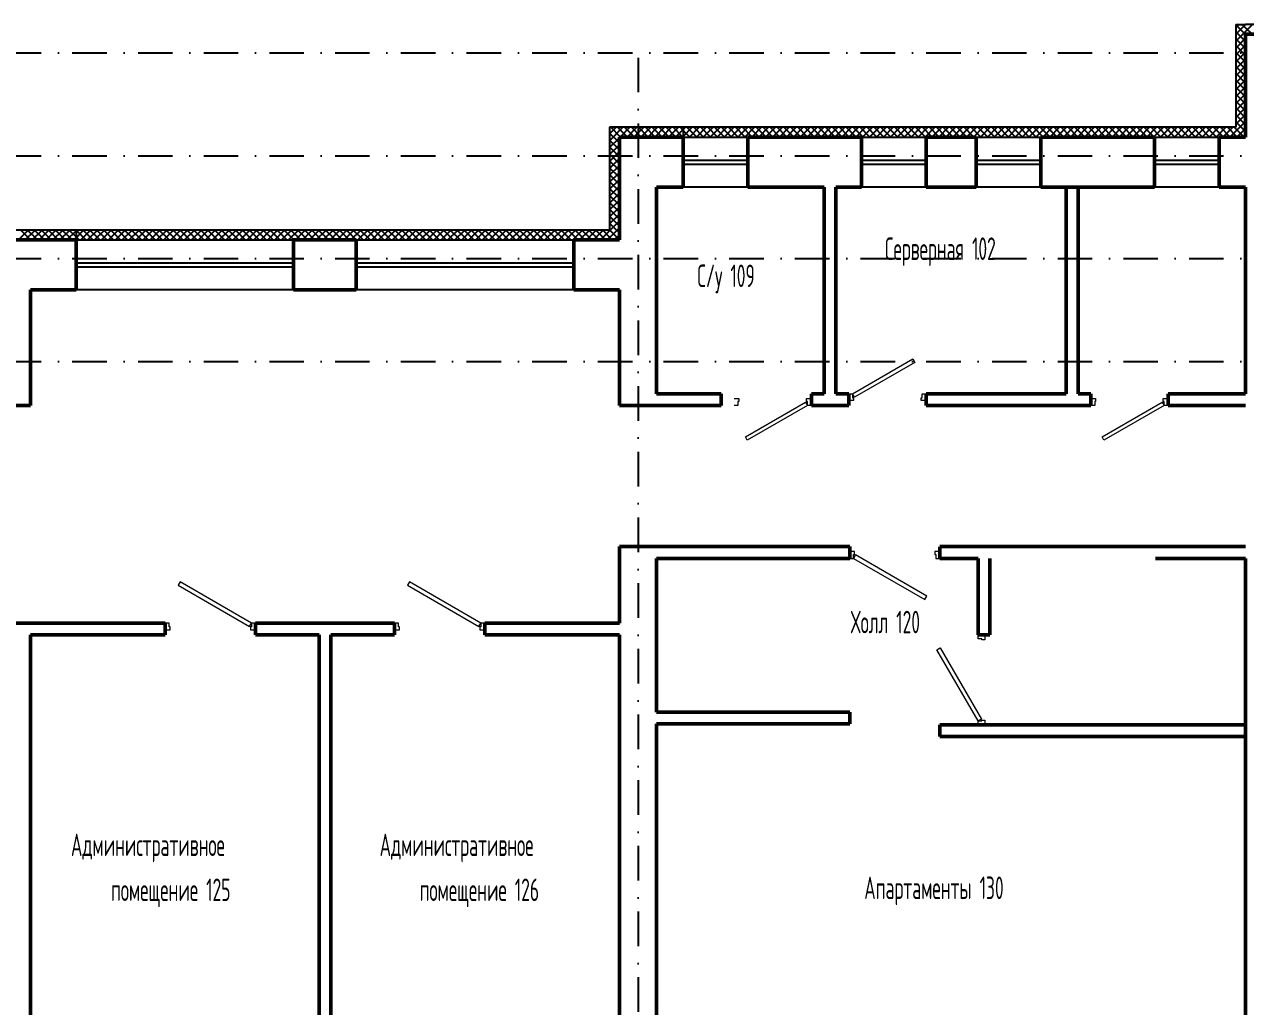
# Model space of a CAD drawing. Extents: x -1560602 to 321118, y -2308202 to -430103.
# Drawn here: x -1535127 to -1522665, y -2042018 to -2031993 of the extents above; entities that cross this region are included whole.
import ezdxf

# ---------------------------------------------------------------- set-up
doc = ezdxf.new("R2010")
doc.units = 0
doc.header["$MEASUREMENT"] = 0
doc.linetypes.add('Dot & Dashed', pattern=[670.277762, 352.777767, -176.388884, 0, -141.111112])
doc.linetypes.add('Штрихпунктирная', pattern=[0.670278, 0.352778, -0.176389, 0, -0.141111])
doc.layers.get('0').update_dxf_attribs({"color": 255, "linetype": 'CONTINUOUS'})
doc.layers.add('Двери', color=4, linetype='CONTINUOUS', lineweight=15)
doc.layers.add('стены', color=5, linetype='CONTINUOUS', lineweight=50)
for name, color, linetype in [('Оси', 253, 'Dot & Dashed'), ('отделка', 240, 'CONTINUOUS'), ('Текст', 7, 'CONTINUOUS'), ('Утеплитель', 6, 'CONTINUOUS')]:
    doc.layers.add(name, color=color, linetype=linetype)
doc.styles.get("Standard").update_dxf_attribs({"font": 'spds.shx', "width": 0.7, "height": 250})

msp = doc.modelspace()

# ---------------------------------------------------------------- linework, layer by layer
at = {"color": 0, "ltscale": 100}
for p, q in [((-1522664.7, -2039738.4), (-1522664.7, -2040238.4)), ((-1522664.7, -2040238.4), (-1522664.7, -2041138.4)), ((-1522664.7, -2041838.4), (-1522664.7, -2040938.4))]:
    msp.add_line(p, q, dxfattribs=at)
at = {"layer": 'Двери', "color": 0, "linetype": 'Continuous'}
for p, q in [((-1526674.7, -2035763.1), (-1526059.9, -2035408.1)), ((-1526039.9, -2035442.7), (-1526654.7, -2035797.7)), ((-1526059.9, -2035408.1), (-1526039.9, -2035442.7)), ((-1527884.7, -2035813.1), (-1527834.7, -2035813.1)), ((-1527834.7, -2035843.1), (-1527844.7, -2035843.1)), ((-1527844.7, -2035843.1), (-1527844.7, -2035883.1)), ((-1527834.7, -2035813.1), (-1527834.7, -2035843.1)), ((-1527769.6, -2036203.5), (-1527154.7, -2035848.5)), ((-1527154.7, -2035848.5), (-1527134.7, -2035883.1)), ((-1527144.7, -2035843.1), (-1527144.7, -2035813.1)), ((-1527144.7, -2035813.1), (-1527094.7, -2035813.1)), ((-1527134.7, -2035843.1), (-1527144.7, -2035843.1)), ((-1527134.7, -2035883.1), (-1527134.7, -2035843.1)), ((-1526714.7, -2035763.1), (-1526674.7, -2035763.1)), ((-1526664.7, -2035833.1), (-1526714.7, -2035833.1)), ((-1526674.7, -2035763.1), (-1526674.7, -2035803.1)), ((-1526654.7, -2035797.7), (-1526674.7, -2035763.1)), ((-1526674.7, -2035803.1), (-1526664.7, -2035803.1)), ((-1526664.7, -2035803.1), (-1526664.7, -2035833.1)), ((-1525974.7, -2035833.1), (-1525974.7, -2035803.1)), ((-1525974.7, -2035803.1), (-1525964.7, -2035803.1)), ((-1525924.7, -2035833.1), (-1525974.7, -2035833.1)), ((-1525964.7, -2035803.1), (-1525964.7, -2035763.1)), ((-1525964.7, -2035763.1), (-1525924.7, -2035763.1)), ((-1524244.7, -2035813.1), (-1524194.7, -2035813.1)), ((-1524194.7, -2035843.1), (-1524204.7, -2035843.1)), ((-1524204.7, -2035843.1), (-1524204.7, -2035883.1)), ((-1524194.7, -2035813.1), (-1524194.7, -2035843.1)), ((-1524129.6, -2036203.5), (-1523514.7, -2035848.5)), ((-1523514.7, -2035848.5), (-1523494.7, -2035883.1)), ((-1523504.7, -2035843.1), (-1523504.7, -2035813.1)), ((-1523504.7, -2035813.1), (-1523454.7, -2035813.1)), ((-1523494.7, -2035843.1), (-1523504.7, -2035843.1)), ((-1523494.7, -2035883.1), (-1523494.7, -2035843.1)), ((-1527844.7, -2035883.1), (-1527884.7, -2035883.1)), ((-1527134.7, -2035883.1), (-1527749.6, -2036238.1)), ((-1527094.7, -2035883.1), (-1527134.7, -2035883.1)), ((-1524204.7, -2035883.1), (-1524244.7, -2035883.1)), ((-1523494.7, -2035883.1), (-1524109.6, -2036238.1)), ((-1523454.7, -2035883.1), (-1523494.7, -2035883.1)), ((-1527749.6, -2036238.1), (-1527769.6, -2036203.5)), ((-1524109.6, -2036238.1), (-1524129.6, -2036203.5)), ((-1526654.7, -2037373.1), (-1526704.7, -2037373.1)), ((-1526654.7, -2037403.1), (-1526654.7, -2037373.1)), ((-1525784.7, -2037373.1), (-1525834.7, -2037373.1)), ((-1525834.7, -2037373.1), (-1525834.7, -2037403.1)), ((-1526704.7, -2037443.1), (-1526664.7, -2037443.1)), ((-1526664.7, -2037443.1), (-1526664.7, -2037403.1)), ((-1526664.7, -2037403.1), (-1526654.7, -2037403.1)), ((-1526644.7, -2037408.5), (-1526664.7, -2037443.1)), ((-1526664.7, -2037443.1), (-1525937.3, -2037863.1)), ((-1525917.3, -2037828.5), (-1526644.7, -2037408.5)), ((-1525834.7, -2037403.1), (-1525824.7, -2037403.1)), ((-1525824.7, -2037403.1), (-1525824.7, -2037443.1)), ((-1525824.7, -2037443.1), (-1525784.7, -2037443.1)), ((-1533537.2, -2037683.1), (-1533557.2, -2037717.7)), ((-1533557.2, -2037717.7), (-1532829.7, -2038137.7)), ((-1532809.7, -2038103.1), (-1533537.2, -2037683.1)), ((-1531197.2, -2037683.1), (-1531217.2, -2037717.7)), ((-1531217.2, -2037717.7), (-1530489.7, -2038137.7)), ((-1530469.7, -2038103.1), (-1531197.2, -2037683.1)), ((-1525937.3, -2037863.1), (-1525917.3, -2037828.5)), ((-1533649.7, -2038103.1), (-1533689.7, -2038103.1)), ((-1533649.7, -2038143.1), (-1533649.7, -2038103.1)), ((-1532829.7, -2038137.7), (-1532809.7, -2038103.1)), ((-1532769.7, -2038103.1), (-1532809.7, -2038103.1)), ((-1532809.7, -2038103.1), (-1532809.7, -2038143.1)), ((-1531309.7, -2038103.1), (-1531349.7, -2038103.1)), ((-1531309.7, -2038143.1), (-1531309.7, -2038103.1)), ((-1530489.7, -2038137.7), (-1530469.7, -2038103.1)), ((-1530429.7, -2038103.1), (-1530469.7, -2038103.1)), ((-1530469.7, -2038103.1), (-1530469.7, -2038143.1)), ((-1533689.7, -2038173.1), (-1533639.7, -2038173.1)), ((-1533639.7, -2038143.1), (-1533649.7, -2038143.1)), ((-1533639.7, -2038173.1), (-1533639.7, -2038143.1)), ((-1532809.7, -2038143.1), (-1532819.7, -2038143.1)), ((-1532819.7, -2038143.1), (-1532819.7, -2038173.1)), ((-1532819.7, -2038173.1), (-1532769.7, -2038173.1)), ((-1531349.7, -2038173.1), (-1531299.7, -2038173.1)), ((-1531299.7, -2038143.1), (-1531309.7, -2038143.1)), ((-1531299.7, -2038173.1), (-1531299.7, -2038143.1)), ((-1530469.7, -2038143.1), (-1530479.7, -2038143.1)), ((-1530479.7, -2038143.1), (-1530479.7, -2038173.1)), ((-1530479.7, -2038173.1), (-1530429.7, -2038173.1)), ((-1525394.7, -2038263.1), (-1525394.7, -2038223.1)), ((-1525324.7, -2038223.1), (-1525324.7, -2038273.1)), ((-1525814.7, -2038375.6), (-1525780.1, -2038355.6)), ((-1525780.1, -2038355.6), (-1525360.1, -2039083.1)), ((-1525354.7, -2038263.1), (-1525394.7, -2038263.1)), ((-1525354.7, -2038273.1), (-1525354.7, -2038263.1)), ((-1525324.7, -2038273.1), (-1525354.7, -2038273.1)), ((-1525394.7, -2039103.1), (-1525814.7, -2038375.6)), ((-1525360.1, -2039083.1), (-1525394.7, -2039103.1)), ((-1525394.7, -2039143.1), (-1525394.7, -2039103.1)), ((-1525394.7, -2039103.1), (-1525354.7, -2039103.1)), ((-1525354.7, -2039103.1), (-1525354.7, -2039093.1)), ((-1525354.7, -2039093.1), (-1525324.7, -2039093.1)), ((-1525324.7, -2039093.1), (-1525324.7, -2039143.1))]:
    msp.add_line(p, q, dxfattribs=at)
at = {"layer": 'Оси', "color": 0, "linetype": 'Штрихпунктирная', "lineweight": -3, "ltscale": 1000}
for p, q in [((-1556760.1, -2032283.4), (-1508694.7, -2032283.4)), ((-1528864.7, -2032333.4), (-1528864.7, -2057488.4)), ((-1556760.1, -2033333.4), (-1497304.7, -2033333.4)), ((-1556760.1, -2034383.4), (-1497304.7, -2034383.4)), ((-1556760.1, -2035433.4), (-1497304.7, -2035433.4))]:
    msp.add_line(p, q, dxfattribs=at)
at = {"layer": 'отделка', "color": 0, "ltscale": 100}
for p, q in [((-1528404.7, -2033143.1), (-1527744.7, -2033143.1)), ((-1526584.7, -2033143.1), (-1525924.7, -2033143.1)), ((-1525414.7, -2033143.1), (-1524754.7, -2033143.1)), ((-1523594.7, -2033143.1), (-1522934.7, -2033143.1)), ((-1528404.7, -2033378.1), (-1527744.7, -2033378.1)), ((-1526584.7, -2033378.1), (-1525924.7, -2033378.1)), ((-1525414.7, -2033378.1), (-1524754.7, -2033378.1)), ((-1523594.7, -2033378.1), (-1522934.7, -2033378.1)), ((-1528404.7, -2033418.1), (-1527744.7, -2033418.1)), ((-1526584.7, -2033418.1), (-1525924.7, -2033418.1)), ((-1525414.7, -2033418.1), (-1524754.7, -2033418.1)), ((-1523594.7, -2033418.1), (-1522934.7, -2033418.1)), ((-1527744.7, -2033653.1), (-1528404.7, -2033653.1)), ((-1525924.7, -2033653.1), (-1526584.7, -2033653.1)), ((-1524754.7, -2033653.1), (-1525414.7, -2033653.1)), ((-1522934.7, -2033653.1), (-1523594.7, -2033653.1)), ((-1534599.7, -2034193.1), (-1532379.7, -2034193.1)), ((-1531739.7, -2034193.1), (-1529519.7, -2034193.1)), ((-1534599.7, -2034428.1), (-1532379.7, -2034428.1)), ((-1534599.7, -2034468.1), (-1532379.7, -2034468.1)), ((-1531739.7, -2034428.1), (-1529519.7, -2034428.1)), ((-1531739.7, -2034468.1), (-1529519.7, -2034468.1)), ((-1532379.7, -2034703.1), (-1534599.7, -2034703.1)), ((-1529519.7, -2034703.1), (-1531739.7, -2034703.1))]:
    msp.add_line(p, q, dxfattribs=at)
at = {"layer": 'стены', "color": 0, "ltscale": 100}
for p, q in [((-1522664.7, -2032093.1), (-1522664.7, -2033143.1)), ((-1521764.7, -2032093.1), (-1522664.7, -2032093.1)), ((-1529054.7, -2033143.1), (-1529054.7, -2033653.1)), ((-1528404.7, -2033143.1), (-1529054.7, -2033143.1)), ((-1528404.7, -2033653.1), (-1528404.7, -2033143.1)), ((-1526584.7, -2033143.1), (-1527744.7, -2033143.1)), ((-1527744.7, -2033143.1), (-1527744.7, -2033653.1)), ((-1526584.7, -2033653.1), (-1526584.7, -2033143.1)), ((-1525414.7, -2033143.1), (-1525924.7, -2033143.1)), ((-1525924.7, -2033143.1), (-1525924.7, -2033213.1)), ((-1525924.7, -2033213.1), (-1525924.7, -2033653.1)), ((-1525414.7, -2033143.1), (-1525414.7, -2033213.1)), ((-1525414.7, -2033213.1), (-1525414.7, -2033653.1)), ((-1523594.7, -2033143.1), (-1524754.7, -2033143.1)), ((-1524754.7, -2033143.1), (-1524754.7, -2033213.1)), ((-1524754.7, -2033213.1), (-1524754.7, -2033653.1)), ((-1523594.7, -2033143.1), (-1523594.7, -2033213.1)), ((-1523594.7, -2033213.1), (-1523594.7, -2033653.1)), ((-1522664.7, -2033143.1), (-1522934.7, -2033143.1)), ((-1522934.7, -2033143.1), (-1522934.7, -2033213.1)), ((-1522934.7, -2033213.1), (-1522934.7, -2033653.1)), ((-1529054.7, -2033653.1), (-1529054.7, -2034193.1)), ((-1528674.7, -2034193.1), (-1528674.7, -2033653.1)), ((-1528674.7, -2033653.1), (-1528404.7, -2033653.1)), ((-1527744.7, -2033653.1), (-1526964.7, -2033653.1)), ((-1526964.7, -2033653.1), (-1526964.7, -2035763.1)), ((-1526844.7, -2033653.1), (-1526584.7, -2033653.1)), ((-1526844.7, -2035763.1), (-1526844.7, -2033653.1)), ((-1525924.7, -2033653.1), (-1525414.7, -2033653.1)), ((-1524754.7, -2033653.1), (-1523594.7, -2033653.1)), ((-1524494.7, -2035763.1), (-1524494.7, -2033653.1)), ((-1524374.7, -2033653.1), (-1524374.7, -2035763.1)), ((-1522934.7, -2033653.1), (-1522664.7, -2033653.1)), ((-1522664.7, -2033653.1), (-1522664.7, -2035763.1)), ((-1534599.7, -2034193.1), (-1535444.7, -2034193.1)), ((-1534599.7, -2034193.1), (-1534599.7, -2034263.1)), ((-1531739.7, -2034193.1), (-1532379.7, -2034193.1)), ((-1532379.7, -2034193.1), (-1532379.7, -2034263.1)), ((-1531739.7, -2034193.1), (-1531739.7, -2034263.1)), ((-1529519.7, -2034193.1), (-1529519.7, -2034263.1)), ((-1529054.7, -2034193.1), (-1529519.7, -2034193.1)), ((-1528674.7, -2035763.1), (-1528674.7, -2034193.1)), ((-1534599.7, -2034263.1), (-1534599.7, -2034703.1)), ((-1532379.7, -2034263.1), (-1532379.7, -2034703.1)), ((-1531739.7, -2034263.1), (-1531739.7, -2034703.1)), ((-1529519.7, -2034263.1), (-1529519.7, -2034703.1)), ((-1535064.7, -2034703.1), (-1534599.7, -2034703.1)), ((-1535064.7, -2035243.1), (-1535064.7, -2034703.1)), ((-1532379.7, -2034703.1), (-1531739.7, -2034703.1)), ((-1529519.7, -2034703.1), (-1529054.7, -2034703.1)), ((-1529054.7, -2034703.1), (-1529054.7, -2035883.1)), ((-1535064.7, -2035753.1), (-1535064.7, -2035243.1)), ((-1535064.7, -2035883.1), (-1535064.7, -2035753.1)), ((-1528014.7, -2035763.1), (-1528674.7, -2035763.1)), ((-1528014.7, -2035883.1), (-1528014.7, -2035763.1)), ((-1528014.7, -2035763.1), (-1528014.7, -2035883.1)), ((-1526964.7, -2035763.1), (-1527094.7, -2035763.1)), ((-1527094.7, -2035765), (-1527094.7, -2035885)), ((-1527094.7, -2035858.1), (-1527094.7, -2035788.1)), ((-1526714.7, -2035763.4), (-1526844.7, -2035763.1)), ((-1526714.7, -2035883.1), (-1526714.7, -2035763.1)), ((-1525924.7, -2035763.1), (-1524494.7, -2035763.1)), ((-1525924.7, -2035883.1), (-1525924.7, -2035763.1)), ((-1524374.7, -2035763.1), (-1524244.7, -2035763.1)), ((-1524244.7, -2035788.1), (-1524244.7, -2035763.1)), ((-1524244.7, -2035858.1), (-1524244.7, -2035788.1)), ((-1524244.7, -2035883.1), (-1524244.7, -2035858.1)), ((-1523454.7, -2035883.1), (-1523454.7, -2035763.1)), ((-1522664.7, -2035763.1), (-1523454.7, -2035763.1)), ((-1529054.7, -2035883.1), (-1528014.7, -2035883.1)), ((-1527094.7, -2035883.1), (-1526714.7, -2035883.1)), ((-1524244.7, -2035883.1), (-1525924.7, -2035883.1)), ((-1523454.7, -2035883.1), (-1522664.7, -2035883.1)), ((-1529054.7, -2037323.1), (-1529054.7, -2038103.1)), ((-1526704.7, -2037323.1), (-1528674.7, -2037323.1)), ((-1526704.7, -2037323.1), (-1526704.7, -2037443.1)), ((-1522664.7, -2037323.1), (-1525784.7, -2037323.1)), ((-1525784.7, -2037325), (-1525784.7, -2037445)), ((-1528674.7, -2037443.1), (-1526704.7, -2037443.1)), ((-1528674.7, -2039013.1), (-1528674.7, -2037443.1)), ((-1525784.7, -2037443.1), (-1525394.7, -2037443.1)), ((-1525394.7, -2037443.1), (-1525394.7, -2038223.1)), ((-1525274.7, -2038223.1), (-1525274.7, -2037443.1)), ((-1523584.7, -2037443.1), (-1522664.7, -2037443.1)), ((-1522664.8, -2038990.1), (-1522664.8, -2037466.1)), ((-1522664.7, -2037443.1), (-1522664.7, -2039143.1)), ((-1533689.7, -2038103.1), (-1535444.7, -2038103.1)), ((-1533689.7, -2038103.1), (-1533689.7, -2038223.1)), ((-1531349.7, -2038103.1), (-1532769.7, -2038103.1)), ((-1532769.7, -2038103.1), (-1532769.7, -2038223.1)), ((-1531349.7, -2038103.1), (-1531349.7, -2038223.1)), ((-1529054.7, -2038103.1), (-1530429.7, -2038103.1)), ((-1530429.7, -2038105), (-1530429.7, -2038225)), ((-1535064.7, -2038223.1), (-1533689.7, -2038223.1)), ((-1535064.7, -2042813.4), (-1535064.7, -2038223.1)), ((-1532769.7, -2038223.1), (-1532119.7, -2038223.1)), ((-1532119.7, -2038223.1), (-1532119.7, -2042813.4)), ((-1531999.7, -2042813.4), (-1531999.7, -2038223.1)), ((-1531999.7, -2038223.1), (-1531349.7, -2038223.1)), ((-1530429.7, -2038223.1), (-1529054.7, -2038223.1)), ((-1529054.7, -2038223.1), (-1529054.7, -2042813.4)), ((-1525394.7, -2038223.1), (-1525274.7, -2038223.1)), ((-1526704.7, -2039013.1), (-1528674.7, -2039013.1)), ((-1528674.7, -2039133.1), (-1526704.7, -2039133.1)), ((-1528674.7, -2042813.4), (-1528674.7, -2039133.1)), ((-1522664.7, -2039143.1), (-1525784.7, -2039143.1)), ((-1522664.7, -2039133.1), (-1522664.7, -2042813.4)), ((-1525784.7, -2039263.1), (-1522664.7, -2039263.1))]:
    msp.add_line(p, q, dxfattribs=at)
at = {"layer": 'стены', "color": 0, "linetype": 'Continuous', "ltscale": 100}
for p, q in [((-1525924.7, -2033143.1), (-1525924.7, -2033213.1)), ((-1525414.7, -2033143.1), (-1525414.7, -2033213.1)), ((-1524754.7, -2033143.1), (-1524754.7, -2033213.1)), ((-1523594.7, -2033143.1), (-1523594.7, -2033213.1)), ((-1522934.7, -2033143.1), (-1522934.7, -2033213.1)), ((-1534599.7, -2034193.1), (-1534599.7, -2034263.1)), ((-1532379.7, -2034193.1), (-1532379.7, -2034263.1)), ((-1531739.7, -2034193.1), (-1531739.7, -2034263.1)), ((-1529519.7, -2034193.1), (-1529519.7, -2034263.1)), ((-1524244.7, -2035858.1), (-1524244.7, -2035788.1)), ((-1524244.7, -2035858.1), (-1524244.7, -2035788.1)), ((-1523454.7, -2035763.1), (-1523454.7, -2035883.1)), ((-1523454.7, -2035883.1), (-1523454.7, -2035763.1)), ((-1535064.7, -2035883.1), (-1535444.7, -2035883.1)), ((-1528674.7, -2037323.1), (-1529054.7, -2037323.1)), ((-1526704.7, -2039038.1), (-1526704.7, -2039013.1)), ((-1526704.7, -2039038.1), (-1526704.7, -2039133.1)), ((-1525784.7, -2039143.1), (-1525784.7, -2039263.1))]:
    msp.add_line(p, q, dxfattribs=at)
at = {"layer": 'Утеплитель', "color": 0, "ltscale": 100}
for p, q in [((-1522764.7, -2031993.1), (-1522764.7, -2033043.1)), ((-1522764.7, -2031993.1), (-1522664.7, -2031993.1)), ((-1522749.8, -2032012.1), (-1522764.7, -2031997.1)), ((-1522764.7, -2032022.3), (-1522751.9, -2032009.4)), ((-1522751.9, -2032009.4), (-1522735.5, -2031993.1)), ((-1522668.8, -2032093.1), (-1522749.8, -2032012.1)), ((-1522720.7, -2032049), (-1522664.8, -2031993.1)), ((-1522664.7, -2032026.4), (-1522698.1, -2031993.1)), ((-1521764.7, -2031993.1), (-1522664.7, -2031993.1)), ((-1522664.7, -2032063.7), (-1522594.1, -2031993.1)), ((-1522764.7, -2032093), (-1522720.7, -2032049)), ((-1522739.5, -2032093.1), (-1522764.7, -2032067.8)), ((-1522764.7, -2032163.7), (-1522694.1, -2032093.1)), ((-1522764.7, -2032234.5), (-1522664.7, -2032134.5)), ((-1522664.7, -2032238.6), (-1522764.7, -2032138.6)), ((-1522664.7, -2032167.8), (-1522739.5, -2032093.1)), ((-1522694.1, -2032093.1), (-1522689.6, -2032088.6)), ((-1522689.6, -2032088.6), (-1522664.7, -2032063.7)), ((-1522598.1, -2032093.1), (-1522664.7, -2032026.4)), ((-1522764.7, -2032305.2), (-1522664.7, -2032205.2)), ((-1522664.7, -2032309.3), (-1522764.7, -2032209.3)), ((-1522764.7, -2032375.9), (-1522664.7, -2032275.9)), ((-1522664.7, -2032380), (-1522764.7, -2032280)), ((-1522764.7, -2032446.6), (-1522664.7, -2032346.6)), ((-1522664.7, -2032450.7), (-1522764.7, -2032350.7)), ((-1522764.7, -2032517.3), (-1522664.7, -2032417.3)), ((-1522664.7, -2032521.4), (-1522764.7, -2032421.4)), ((-1522764.7, -2032588), (-1522664.7, -2032488)), ((-1522664.7, -2032592.1), (-1522764.7, -2032492.1)), ((-1522764.7, -2032658.7), (-1522664.7, -2032558.7)), ((-1522664.7, -2032662.8), (-1522764.7, -2032562.8)), ((-1522764.7, -2032729.4), (-1522664.7, -2032629.4)), ((-1522664.7, -2032733.5), (-1522764.7, -2032633.5)), ((-1522764.7, -2032800.1), (-1522664.7, -2032700.1)), ((-1522664.7, -2032804.2), (-1522764.7, -2032704.2)), ((-1522764.7, -2032870.9), (-1522664.7, -2032770.9)), ((-1522664.7, -2032875), (-1522764.7, -2032775)), ((-1522764.7, -2032941.6), (-1522664.7, -2032841.6)), ((-1522664.7, -2032945.7), (-1522764.7, -2032845.7)), ((-1522764.7, -2033012.3), (-1522664.7, -2032912.3)), ((-1522664.7, -2033016.4), (-1522764.7, -2032916.4)), ((-1522664.7, -2033087.1), (-1522764.7, -2032987.1)), ((-1522744.8, -2033063), (-1522664.7, -2032983)), ((-1529154.7, -2033043.1), (-1529154.7, -2033143.1)), ((-1529154.7, -2033043.1), (-1529154.7, -2034093.1)), ((-1528404.7, -2033043.1), (-1529154.7, -2033043.1)), ((-1529154.7, -2033109), (-1529121.5, -2033075.8)), ((-1529054.7, -2033202.5), (-1529154.7, -2033102.5)), ((-1529154.7, -2033179.7), (-1529085.9, -2033110.9)), ((-1529043.4, -2033143.1), (-1529143.4, -2033043.1)), ((-1529121.8, -2033076.1), (-1529088.8, -2033043.1)), ((-1529086.4, -2033111.4), (-1529018.1, -2033043.1)), ((-1528972.7, -2033143.1), (-1529072.7, -2033043.1)), ((-1529047.4, -2033143.1), (-1528947.4, -2033043.1)), ((-1528902, -2033143.1), (-1529002, -2033043.1)), ((-1528976.7, -2033143.1), (-1528876.7, -2033043.1)), ((-1528831.3, -2033143.1), (-1528931.3, -2033043.1)), ((-1528906, -2033143.1), (-1528806, -2033043.1)), ((-1528760.6, -2033143.1), (-1528860.6, -2033043.1)), ((-1528835.2, -2033143.1), (-1528735.2, -2033043.1)), ((-1528689.9, -2033143.1), (-1528789.9, -2033043.1)), ((-1528764.5, -2033143.1), (-1528664.5, -2033043.1)), ((-1528619.2, -2033143.1), (-1528719.2, -2033043.1)), ((-1528693.8, -2033143.1), (-1528593.8, -2033043.1)), ((-1528548.4, -2033143.1), (-1528648.4, -2033043.1)), ((-1528623.1, -2033143.1), (-1528523.1, -2033043.1)), ((-1528477.7, -2033143.1), (-1528577.7, -2033043.1)), ((-1528552.4, -2033143.1), (-1528452.4, -2033043.1)), ((-1528407, -2033143.1), (-1528507, -2033043.1)), ((-1528481.7, -2033143.1), (-1528404.7, -2033066.1)), ((-1528404.7, -2033074.7), (-1528436.3, -2033043.1)), ((-1528411, -2033143.1), (-1528404.7, -2033136.8)), ((-1528404.7, -2033043.1), (-1528404.7, -2033143.1)), ((-1528404.7, -2033043.1), (-1528404.7, -2033143.1)), ((-1522764.7, -2033043.1), (-1528404.7, -2033043.1)), ((-1528404.7, -2033066.1), (-1528381.7, -2033043.1)), ((-1528404.7, -2033136.8), (-1528311, -2033043.1)), ((-1528336.3, -2033143.1), (-1528404.7, -2033074.7)), ((-1528265.6, -2033143.1), (-1528365.6, -2033043.1)), ((-1528340.3, -2033143.1), (-1528240.3, -2033043.1)), ((-1528194.9, -2033143.1), (-1528294.9, -2033043.1)), ((-1528269.6, -2033143.1), (-1528169.6, -2033043.1)), ((-1528124.2, -2033143.1), (-1528224.2, -2033043.1)), ((-1528198.9, -2033143.1), (-1528098.9, -2033043.1)), ((-1528053.5, -2033143.1), (-1528153.5, -2033043.1)), ((-1528128.1, -2033143.1), (-1528028.1, -2033043.1)), ((-1527982.8, -2033143.1), (-1528082.8, -2033043.1)), ((-1528057.4, -2033143.1), (-1527957.4, -2033043.1)), ((-1527912, -2033143.1), (-1528012, -2033043.1)), ((-1527986.7, -2033143.1), (-1527886.7, -2033043.1)), ((-1527841.3, -2033143.1), (-1527941.3, -2033043.1)), ((-1527916, -2033143.1), (-1527816, -2033043.1)), ((-1527770.6, -2033143.1), (-1527870.6, -2033043.1)), ((-1527845.3, -2033143.1), (-1527745.3, -2033043.1)), ((-1527699.9, -2033143.1), (-1527799.9, -2033043.1)), ((-1527774.6, -2033143.1), (-1527674.6, -2033043.1)), ((-1527629.2, -2033143.1), (-1527729.2, -2033043.1)), ((-1527703.9, -2033143.1), (-1527603.9, -2033043.1)), ((-1527558.5, -2033143.1), (-1527658.5, -2033043.1)), ((-1527633.2, -2033143.1), (-1527533.2, -2033043.1)), ((-1527487.8, -2033143.1), (-1527587.8, -2033043.1)), ((-1527562.5, -2033143.1), (-1527462.5, -2033043.1)), ((-1527417.1, -2033143.1), (-1527517.1, -2033043.1)), ((-1527491.7, -2033143.1), (-1527391.7, -2033043.1)), ((-1527346.4, -2033143.1), (-1527446.4, -2033043.1)), ((-1527421, -2033143.1), (-1527321, -2033043.1)), ((-1527275.7, -2033143.1), (-1527375.7, -2033043.1)), ((-1527350.3, -2033143.1), (-1527250.3, -2033043.1)), ((-1527204.9, -2033143.1), (-1527304.9, -2033043.1)), ((-1527279.6, -2033143.1), (-1527179.6, -2033043.1)), ((-1527134.2, -2033143.1), (-1527234.2, -2033043.1)), ((-1527208.9, -2033143.1), (-1527108.9, -2033043.1)), ((-1527063.5, -2033143.1), (-1527163.5, -2033043.1)), ((-1527138.2, -2033143.1), (-1527038.2, -2033043.1)), ((-1526992.8, -2033143.1), (-1527092.8, -2033043.1)), ((-1527067.5, -2033143.1), (-1526967.5, -2033043.1)), ((-1526922.1, -2033143.1), (-1527022.1, -2033043.1)), ((-1526996.8, -2033143.1), (-1526896.8, -2033043.1)), ((-1526851.4, -2033143.1), (-1526951.4, -2033043.1)), ((-1526926.1, -2033143.1), (-1526826.1, -2033043.1)), ((-1526780.7, -2033143.1), (-1526880.7, -2033043.1)), ((-1526855.3, -2033143.1), (-1526755.3, -2033043.1)), ((-1526710, -2033143.1), (-1526810, -2033043.1)), ((-1526784.6, -2033143.1), (-1526684.6, -2033043.1)), ((-1526639.3, -2033143.1), (-1526739.3, -2033043.1)), ((-1526713.9, -2033143.1), (-1526613.9, -2033043.1)), ((-1526568.5, -2033143.1), (-1526668.5, -2033043.1)), ((-1526643.2, -2033143.1), (-1526543.2, -2033043.1)), ((-1526497.8, -2033143.1), (-1526597.8, -2033043.1)), ((-1526572.5, -2033143.1), (-1526472.5, -2033043.1)), ((-1526427.1, -2033143.1), (-1526527.1, -2033043.1)), ((-1526501.8, -2033143.1), (-1526401.8, -2033043.1)), ((-1526356.4, -2033143.1), (-1526456.4, -2033043.1)), ((-1526431.1, -2033143.1), (-1526331.1, -2033043.1)), ((-1526285.7, -2033143.1), (-1526385.7, -2033043.1)), ((-1526360.4, -2033143.1), (-1526260.4, -2033043.1)), ((-1526215, -2033143.1), (-1526315, -2033043.1)), ((-1526289.7, -2033143.1), (-1526189.7, -2033043.1)), ((-1526144.3, -2033143.1), (-1526244.3, -2033043.1)), ((-1526219, -2033143.1), (-1526119, -2033043.1)), ((-1526073.6, -2033143.1), (-1526173.6, -2033043.1)), ((-1526148.2, -2033143.1), (-1526048.2, -2033043.1)), ((-1526002.9, -2033143.1), (-1526102.9, -2033043.1)), ((-1526077.5, -2033143.1), (-1525977.5, -2033043.1)), ((-1525932.1, -2033143.1), (-1526032.1, -2033043.1)), ((-1526006.8, -2033143.1), (-1525906.8, -2033043.1)), ((-1525861.4, -2033143.1), (-1525961.4, -2033043.1)), ((-1525936.1, -2033143.1), (-1525836.1, -2033043.1)), ((-1525790.7, -2033143.1), (-1525890.7, -2033043.1)), ((-1525865.4, -2033143.1), (-1525765.4, -2033043.1)), ((-1525720, -2033143.1), (-1525820, -2033043.1)), ((-1525794.7, -2033143.1), (-1525694.7, -2033043.1)), ((-1525649.3, -2033143.1), (-1525749.3, -2033043.1)), ((-1525724, -2033143.1), (-1525624, -2033043.1)), ((-1525578.6, -2033143.1), (-1525678.6, -2033043.1)), ((-1525653.3, -2033143.1), (-1525553.3, -2033043.1)), ((-1525507.9, -2033143.1), (-1525607.9, -2033043.1)), ((-1525582.6, -2033143.1), (-1525482.6, -2033043.1)), ((-1525437.2, -2033143.1), (-1525537.2, -2033043.1)), ((-1525511.8, -2033143.1), (-1525411.8, -2033043.1)), ((-1525366.5, -2033143.1), (-1525466.5, -2033043.1)), ((-1525441.1, -2033143.1), (-1525341.1, -2033043.1)), ((-1525295.8, -2033143.1), (-1525395.8, -2033043.1)), ((-1525370.4, -2033143.1), (-1525270.4, -2033043.1)), ((-1525225, -2033143.1), (-1525325, -2033043.1)), ((-1525299.7, -2033143.1), (-1525199.7, -2033043.1)), ((-1525154.3, -2033143.1), (-1525254.3, -2033043.1)), ((-1525229, -2033143.1), (-1525129, -2033043.1)), ((-1525083.6, -2033143.1), (-1525183.6, -2033043.1)), ((-1525158.3, -2033143.1), (-1525058.3, -2033043.1)), ((-1525012.9, -2033143.1), (-1525112.9, -2033043.1)), ((-1525087.6, -2033143.1), (-1524987.6, -2033043.1)), ((-1524942.2, -2033143.1), (-1525042.2, -2033043.1)), ((-1525016.9, -2033143.1), (-1524916.9, -2033043.1)), ((-1524871.5, -2033143.1), (-1524971.5, -2033043.1)), ((-1524946.2, -2033143.1), (-1524846.2, -2033043.1)), ((-1524800.8, -2033143.1), (-1524900.8, -2033043.1)), ((-1524875.5, -2033143.1), (-1524775.5, -2033043.1)), ((-1524730.1, -2033143.1), (-1524830.1, -2033043.1)), ((-1524804.7, -2033143.1), (-1524704.7, -2033043.1)), ((-1524659.4, -2033143.1), (-1524759.4, -2033043.1)), ((-1524734, -2033143.1), (-1524634, -2033043.1)), ((-1524588.6, -2033143.1), (-1524688.6, -2033043.1)), ((-1524663.3, -2033143.1), (-1524563.3, -2033043.1)), ((-1524517.9, -2033143.1), (-1524617.9, -2033043.1)), ((-1524592.6, -2033143.1), (-1524492.6, -2033043.1)), ((-1524447.2, -2033143.1), (-1524547.2, -2033043.1)), ((-1524521.9, -2033143.1), (-1524421.9, -2033043.1)), ((-1524376.5, -2033143.1), (-1524476.5, -2033043.1)), ((-1524451.2, -2033143.1), (-1524351.2, -2033043.1)), ((-1524305.8, -2033143.1), (-1524405.8, -2033043.1)), ((-1524380.5, -2033143.1), (-1524280.5, -2033043.1)), ((-1524235.1, -2033143.1), (-1524335.1, -2033043.1)), ((-1524309.8, -2033143.1), (-1524209.8, -2033043.1)), ((-1524164.4, -2033143.1), (-1524264.4, -2033043.1)), ((-1524239.1, -2033143.1), (-1524139.1, -2033043.1)), ((-1524093.7, -2033143.1), (-1524193.7, -2033043.1)), ((-1524168.3, -2033143.1), (-1524068.3, -2033043.1)), ((-1524023, -2033143.1), (-1524123, -2033043.1)), ((-1524097.6, -2033143.1), (-1523997.6, -2033043.1)), ((-1523952.3, -2033143.1), (-1524052.3, -2033043.1)), ((-1524026.9, -2033143.1), (-1523926.9, -2033043.1)), ((-1523881.5, -2033143.1), (-1523981.5, -2033043.1)), ((-1523956.2, -2033143.1), (-1523856.2, -2033043.1)), ((-1523810.8, -2033143.1), (-1523910.8, -2033043.1)), ((-1523885.5, -2033143.1), (-1523785.5, -2033043.1)), ((-1523740.1, -2033143.1), (-1523840.1, -2033043.1)), ((-1523814.8, -2033143.1), (-1523714.8, -2033043.1)), ((-1523669.4, -2033143.1), (-1523769.4, -2033043.1)), ((-1523744.1, -2033143.1), (-1523644.1, -2033043.1)), ((-1523598.7, -2033143.1), (-1523698.7, -2033043.1)), ((-1523673.4, -2033143.1), (-1523573.4, -2033043.1)), ((-1523528, -2033143.1), (-1523628, -2033043.1)), ((-1523602.7, -2033143.1), (-1523502.7, -2033043.1)), ((-1523457.3, -2033143.1), (-1523557.3, -2033043.1)), ((-1523531.9, -2033143.1), (-1523431.9, -2033043.1)), ((-1523386.6, -2033143.1), (-1523486.6, -2033043.1)), ((-1523461.2, -2033143.1), (-1523361.2, -2033043.1)), ((-1523315.9, -2033143.1), (-1523415.9, -2033043.1)), ((-1523390.5, -2033143.1), (-1523290.5, -2033043.1)), ((-1523245.1, -2033143.1), (-1523345.1, -2033043.1)), ((-1523319.8, -2033143.1), (-1523219.8, -2033043.1)), ((-1523174.4, -2033143.1), (-1523274.4, -2033043.1)), ((-1523249.1, -2033143.1), (-1523149.1, -2033043.1)), ((-1523103.7, -2033143.1), (-1523203.7, -2033043.1)), ((-1523178.4, -2033143.1), (-1523078.4, -2033043.1)), ((-1523033, -2033143.1), (-1523133, -2033043.1)), ((-1523107.7, -2033143.1), (-1523007.7, -2033043.1)), ((-1522962.3, -2033143.1), (-1523062.3, -2033043.1)), ((-1523037, -2033143.1), (-1522937, -2033043.1)), ((-1522891.6, -2033143.1), (-1522991.6, -2033043.1)), ((-1522966.3, -2033143.1), (-1522866.3, -2033043.1)), ((-1522820.9, -2033143.1), (-1522920.9, -2033043.1)), ((-1522895.6, -2033143.1), (-1522795.6, -2033043.1)), ((-1522750.2, -2033143.1), (-1522850.2, -2033043.1)), ((-1522824.8, -2033143.1), (-1522744.8, -2033063)), ((-1522679.5, -2033143.1), (-1522779.5, -2033043.1)), ((-1522754.1, -2033143.1), (-1522709.4, -2033098.4)), ((-1522709.4, -2033098.4), (-1522664.7, -2033053.7)), ((-1522683.4, -2033143.1), (-1522674.1, -2033133.7)), ((-1522674.1, -2033133.7), (-1522664.7, -2033124.4)), ((-1529154.7, -2033250.4), (-1529054.7, -2033150.4)), ((-1529054.7, -2033273.2), (-1529154.7, -2033173.2)), ((-1529154.7, -2033321.2), (-1529054.7, -2033221.2)), ((-1529054.7, -2033343.9), (-1529154.7, -2033243.9)), ((-1529154.7, -2033391.9), (-1529054.7, -2033291.9)), ((-1529054.7, -2033414.6), (-1529154.7, -2033314.6)), ((-1529154.7, -2033462.6), (-1529054.7, -2033362.6)), ((-1529054.7, -2033485.3), (-1529154.7, -2033385.3)), ((-1529154.7, -2033533.3), (-1529054.7, -2033433.3)), ((-1529054.7, -2033556), (-1529154.7, -2033456)), ((-1529154.7, -2033604), (-1529054.7, -2033504)), ((-1529054.7, -2033626.7), (-1529154.7, -2033526.7)), ((-1529154.7, -2033674.7), (-1529054.7, -2033574.7)), ((-1529054.7, -2033697.4), (-1529154.7, -2033597.4)), ((-1529154.7, -2033745.4), (-1529054.7, -2033645.4)), ((-1529054.7, -2033768.2), (-1529154.7, -2033668.2)), ((-1529154.7, -2033816.1), (-1529054.7, -2033716.1)), ((-1529054.7, -2033838.9), (-1529154.7, -2033738.9)), ((-1529154.7, -2033886.8), (-1529054.7, -2033786.8)), ((-1529054.7, -2033909.6), (-1529154.7, -2033809.6)), ((-1529154.7, -2033957.6), (-1529054.7, -2033857.6)), ((-1529054.7, -2033980.3), (-1529154.7, -2033880.3)), ((-1529154.7, -2034028.3), (-1529054.7, -2033928.3)), ((-1529054.7, -2034051), (-1529154.7, -2033951)), ((-1529148.9, -2034093.1), (-1529054.7, -2033999)), ((-1534599.7, -2034093.1), (-1535544.7, -2034093.1)), ((-1535188.5, -2034193.1), (-1535088.5, -2034093.1)), ((-1535064.5, -2034193.1), (-1535164.5, -2034093.1)), ((-1535117.8, -2034193.1), (-1535017.8, -2034093.1)), ((-1534993.8, -2034193.1), (-1535093.8, -2034093.1)), ((-1535047.1, -2034193.1), (-1534947.1, -2034093.1)), ((-1534923.1, -2034193.1), (-1535023.1, -2034093.1)), ((-1534976.4, -2034193.1), (-1534876.4, -2034093.1)), ((-1534852.4, -2034193.1), (-1534952.4, -2034093.1)), ((-1534905.7, -2034193.1), (-1534805.7, -2034093.1)), ((-1534781.6, -2034193.1), (-1534881.6, -2034093.1)), ((-1534835, -2034193.1), (-1534735, -2034093.1)), ((-1534710.9, -2034193.1), (-1534810.9, -2034093.1)), ((-1534764.3, -2034193.1), (-1534664.3, -2034093.1)), ((-1534640.2, -2034193.1), (-1534740.2, -2034093.1)), ((-1534693.6, -2034193.1), (-1534599.7, -2034099.3)), ((-1534599.7, -2034162.9), (-1534669.5, -2034093.1)), ((-1534599.7, -2034093.1), (-1534599.7, -2034193.1)), ((-1534599.7, -2034093.1), (-1534599.7, -2034193.1)), ((-1529154.7, -2034093.1), (-1534599.7, -2034093.1)), ((-1534599.7, -2034099.3), (-1534593.6, -2034093.1)), ((-1534599.7, -2034170), (-1534522.9, -2034093.1)), ((-1534498.8, -2034193.1), (-1534598.8, -2034093.1)), ((-1534552.2, -2034193.1), (-1534452.2, -2034093.1)), ((-1534428.1, -2034193.1), (-1534528.1, -2034093.1)), ((-1534481.4, -2034193.1), (-1534381.4, -2034093.1)), ((-1534357.4, -2034193.1), (-1534457.4, -2034093.1)), ((-1534410.7, -2034193.1), (-1534310.7, -2034093.1)), ((-1534286.7, -2034193.1), (-1534386.7, -2034093.1)), ((-1534340, -2034193.1), (-1534240, -2034093.1)), ((-1534216, -2034193.1), (-1534316, -2034093.1)), ((-1534269.3, -2034193.1), (-1534169.3, -2034093.1)), ((-1534145.2, -2034193.1), (-1534245.2, -2034093.1)), ((-1534198.6, -2034193.1), (-1534098.6, -2034093.1)), ((-1534074.5, -2034193.1), (-1534174.5, -2034093.1)), ((-1534127.9, -2034193.1), (-1534027.9, -2034093.1)), ((-1534003.8, -2034193.1), (-1534103.8, -2034093.1)), ((-1534057.2, -2034193.1), (-1533957.2, -2034093.1)), ((-1533933.1, -2034193.1), (-1534033.1, -2034093.1)), ((-1533986.5, -2034193.1), (-1533886.5, -2034093.1)), ((-1533862.4, -2034193.1), (-1533962.4, -2034093.1)), ((-1533915.8, -2034193.1), (-1533815.8, -2034093.1)), ((-1533791.7, -2034193.1), (-1533891.7, -2034093.1)), ((-1533845, -2034193.1), (-1533745, -2034093.1)), ((-1533721, -2034193.1), (-1533821, -2034093.1)), ((-1533774.3, -2034193.1), (-1533674.3, -2034093.1)), ((-1533650.3, -2034193.1), (-1533750.3, -2034093.1)), ((-1533703.6, -2034193.1), (-1533603.6, -2034093.1)), ((-1533579.6, -2034193.1), (-1533679.6, -2034093.1)), ((-1533632.9, -2034193.1), (-1533532.9, -2034093.1)), ((-1533508.9, -2034193.1), (-1533608.9, -2034093.1)), ((-1533562.2, -2034193.1), (-1533462.2, -2034093.1)), ((-1533438.1, -2034193.1), (-1533538.1, -2034093.1)), ((-1533491.5, -2034193.1), (-1533391.5, -2034093.1)), ((-1533367.4, -2034193.1), (-1533467.4, -2034093.1)), ((-1533420.8, -2034193.1), (-1533320.8, -2034093.1)), ((-1533296.7, -2034193.1), (-1533396.7, -2034093.1)), ((-1533350.1, -2034193.1), (-1533250.1, -2034093.1)), ((-1533226, -2034193.1), (-1533326, -2034093.1)), ((-1533279.4, -2034193.1), (-1533179.4, -2034093.1)), ((-1533155.3, -2034193.1), (-1533255.3, -2034093.1)), ((-1533208.7, -2034193.1), (-1533108.7, -2034093.1)), ((-1533084.6, -2034193.1), (-1533184.6, -2034093.1)), ((-1533137.9, -2034193.1), (-1533037.9, -2034093.1)), ((-1533013.9, -2034193.1), (-1533113.9, -2034093.1)), ((-1533067.2, -2034193.1), (-1532967.2, -2034093.1)), ((-1532943.2, -2034193.1), (-1533043.2, -2034093.1)), ((-1532996.5, -2034193.1), (-1532896.5, -2034093.1)), ((-1532872.5, -2034193.1), (-1532972.5, -2034093.1)), ((-1532925.8, -2034193.1), (-1532825.8, -2034093.1)), ((-1532801.7, -2034193.1), (-1532901.7, -2034093.1)), ((-1532855.1, -2034193.1), (-1532755.1, -2034093.1)), ((-1532731, -2034193.1), (-1532831, -2034093.1)), ((-1532784.4, -2034193.1), (-1532684.4, -2034093.1)), ((-1532660.3, -2034193.1), (-1532760.3, -2034093.1)), ((-1532713.7, -2034193.1), (-1532613.7, -2034093.1)), ((-1532589.6, -2034193.1), (-1532689.6, -2034093.1)), ((-1532643, -2034193.1), (-1532543, -2034093.1)), ((-1532518.9, -2034193.1), (-1532618.9, -2034093.1)), ((-1532572.3, -2034193.1), (-1532472.3, -2034093.1)), ((-1532448.2, -2034193.1), (-1532548.2, -2034093.1)), ((-1532501.5, -2034193.1), (-1532401.5, -2034093.1)), ((-1532377.5, -2034193.1), (-1532477.5, -2034093.1)), ((-1532430.8, -2034193.1), (-1532330.8, -2034093.1)), ((-1532306.8, -2034193.1), (-1532406.8, -2034093.1)), ((-1532360.1, -2034193.1), (-1532260.1, -2034093.1)), ((-1532236.1, -2034193.1), (-1532336.1, -2034093.1)), ((-1532289.4, -2034193.1), (-1532189.4, -2034093.1)), ((-1532165.3, -2034193.1), (-1532265.3, -2034093.1)), ((-1532218.7, -2034193.1), (-1532118.7, -2034093.1)), ((-1532094.6, -2034193.1), (-1532194.6, -2034093.1)), ((-1532148, -2034193.1), (-1532048, -2034093.1)), ((-1532023.9, -2034193.1), (-1532123.9, -2034093.1)), ((-1532077.3, -2034193.1), (-1531977.3, -2034093.1)), ((-1531953.2, -2034193.1), (-1532053.2, -2034093.1)), ((-1532006.6, -2034193.1), (-1531906.6, -2034093.1)), ((-1531882.5, -2034193.1), (-1531982.5, -2034093.1)), ((-1531935.9, -2034193.1), (-1531835.9, -2034093.1)), ((-1531811.8, -2034193.1), (-1531911.8, -2034093.1)), ((-1531865.1, -2034193.1), (-1531765.1, -2034093.1)), ((-1531741.1, -2034193.1), (-1531841.1, -2034093.1)), ((-1531794.4, -2034193.1), (-1531694.4, -2034093.1)), ((-1531670.4, -2034193.1), (-1531770.4, -2034093.1)), ((-1531723.7, -2034193.1), (-1531623.7, -2034093.1)), ((-1531599.7, -2034193.1), (-1531699.7, -2034093.1)), ((-1531653, -2034193.1), (-1531553, -2034093.1)), ((-1531529, -2034193.1), (-1531629, -2034093.1)), ((-1531582.3, -2034193.1), (-1531482.3, -2034093.1)), ((-1531458.2, -2034193.1), (-1531558.2, -2034093.1)), ((-1531511.6, -2034193.1), (-1531411.6, -2034093.1)), ((-1531387.5, -2034193.1), (-1531487.5, -2034093.1)), ((-1531440.9, -2034193.1), (-1531340.9, -2034093.1)), ((-1531316.8, -2034193.1), (-1531416.8, -2034093.1)), ((-1531370.2, -2034193.1), (-1531270.2, -2034093.1)), ((-1531246.1, -2034193.1), (-1531346.1, -2034093.1)), ((-1531299.5, -2034193.1), (-1531199.5, -2034093.1)), ((-1531175.4, -2034193.1), (-1531275.4, -2034093.1)), ((-1531228.8, -2034193.1), (-1531128.8, -2034093.1)), ((-1531104.7, -2034193.1), (-1531204.7, -2034093.1)), ((-1531158, -2034193.1), (-1531058, -2034093.1)), ((-1531034, -2034193.1), (-1531134, -2034093.1)), ((-1531087.3, -2034193.1), (-1530987.3, -2034093.1)), ((-1530963.3, -2034193.1), (-1531063.3, -2034093.1)), ((-1531016.6, -2034193.1), (-1530916.6, -2034093.1)), ((-1530892.6, -2034193.1), (-1530992.6, -2034093.1)), ((-1530945.9, -2034193.1), (-1530845.9, -2034093.1)), ((-1530821.8, -2034193.1), (-1530921.8, -2034093.1)), ((-1530875.2, -2034193.1), (-1530775.2, -2034093.1)), ((-1530751.1, -2034193.1), (-1530851.1, -2034093.1)), ((-1530804.5, -2034193.1), (-1530704.5, -2034093.1)), ((-1530680.4, -2034193.1), (-1530780.4, -2034093.1)), ((-1530733.8, -2034193.1), (-1530633.8, -2034093.1)), ((-1530609.7, -2034193.1), (-1530709.7, -2034093.1)), ((-1530663.1, -2034193.1), (-1530563.1, -2034093.1)), ((-1530539, -2034193.1), (-1530639, -2034093.1)), ((-1530592.4, -2034193.1), (-1530492.4, -2034093.1)), ((-1530468.3, -2034193.1), (-1530568.3, -2034093.1)), ((-1530521.6, -2034193.1), (-1530421.6, -2034093.1)), ((-1530397.6, -2034193.1), (-1530497.6, -2034093.1)), ((-1530450.9, -2034193.1), (-1530350.9, -2034093.1)), ((-1530326.9, -2034193.1), (-1530426.9, -2034093.1)), ((-1530380.2, -2034193.1), (-1530280.2, -2034093.1)), ((-1530256.2, -2034193.1), (-1530356.2, -2034093.1)), ((-1530309.5, -2034193.1), (-1530209.5, -2034093.1)), ((-1530185.5, -2034193.1), (-1530285.5, -2034093.1)), ((-1530238.8, -2034193.1), (-1530138.8, -2034093.1)), ((-1530114.7, -2034193.1), (-1530214.7, -2034093.1)), ((-1530168.1, -2034193.1), (-1530068.1, -2034093.1)), ((-1530044, -2034193.1), (-1530144, -2034093.1)), ((-1530097.4, -2034193.1), (-1529997.4, -2034093.1)), ((-1529973.3, -2034193.1), (-1530073.3, -2034093.1)), ((-1530026.7, -2034193.1), (-1529926.7, -2034093.1)), ((-1529902.6, -2034193.1), (-1530002.6, -2034093.1)), ((-1529956, -2034193.1), (-1529856, -2034093.1)), ((-1529831.9, -2034193.1), (-1529931.9, -2034093.1)), ((-1529885.2, -2034193.1), (-1529785.2, -2034093.1)), ((-1529761.2, -2034193.1), (-1529861.2, -2034093.1)), ((-1529814.5, -2034193.1), (-1529714.5, -2034093.1)), ((-1529690.5, -2034193.1), (-1529790.5, -2034093.1)), ((-1529743.8, -2034193.1), (-1529643.8, -2034093.1)), ((-1529619.8, -2034193.1), (-1529719.8, -2034093.1)), ((-1529673.1, -2034193.1), (-1529573.1, -2034093.1)), ((-1529549.1, -2034193.1), (-1529649.1, -2034093.1)), ((-1529602.4, -2034193.1), (-1529502.4, -2034093.1)), ((-1529478.3, -2034193.1), (-1529578.3, -2034093.1)), ((-1529531.7, -2034193.1), (-1529431.7, -2034093.1)), ((-1529407.6, -2034193.1), (-1529507.6, -2034093.1)), ((-1529461, -2034193.1), (-1529361, -2034093.1)), ((-1529336.9, -2034193.1), (-1529436.9, -2034093.1)), ((-1529390.3, -2034193.1), (-1529290.3, -2034093.1)), ((-1529266.2, -2034193.1), (-1529366.2, -2034093.1)), ((-1529319.6, -2034193.1), (-1529219.6, -2034093.1)), ((-1529195.5, -2034193.1), (-1529295.5, -2034093.1)), ((-1529248.9, -2034193.1), (-1529154.7, -2034099)), ((-1529154.7, -2034163.1), (-1529224.8, -2034093.1)), ((-1529083.4, -2034093.1), (-1529154.7, -2034021.7)), ((-1529154.1, -2034093.1), (-1529154.7, -2034092.4)), ((-1529154.7, -2034099), (-1529152.1, -2034096.4)), ((-1529054.7, -2034192.4), (-1529154.1, -2034093.1)), ((-1529152.1, -2034096.4), (-1529148.9, -2034093.1)), ((-1529121, -2034136), (-1529078.1, -2034093.1)), ((-1529054.7, -2034121.7), (-1529083.4, -2034093.1)), ((-1529078.1, -2034093.1), (-1529054.7, -2034069.7)), ((-1534622.9, -2034193.1), (-1534599.7, -2034170)), ((-1534569.5, -2034193.1), (-1534599.7, -2034162.9)), ((-1529178.1, -2034193.1), (-1529154.7, -2034169.7)), ((-1529154.7, -2034169.7), (-1529121, -2034136)), ((-1529124.8, -2034193.1), (-1529154.7, -2034163.1)), ((-1529107.4, -2034193.1), (-1529089.9, -2034175.5)), ((-1529089.9, -2034175.5), (-1529054.7, -2034140.4))]:
    msp.add_line(p, q, dxfattribs=at)

# ---------------------------------------------------------------- texts
at = {"layer": 'Текст', "color": 0, "width": 0.7}
for s, p in [('Серверная 102', (-1526344.4, -2034397.3)), ('С/у 109', (-1528259, -2034674.2)), ('Холл 120', (-1526693.2, -2038208.3)), ('Административное', (-1534651.8, -2040482)), ('Административное', (-1531502, -2040482)), ('помещение 125', (-1534243.2, -2040941)), ('помещение 126', (-1531093.5, -2040941)), ('Апартаменты 130', (-1526556.3, -2040921))]:
    msp.add_text(s, height=230, dxfattribs=at).set_placement(p)

doc.saveas('drawing.dxf')
